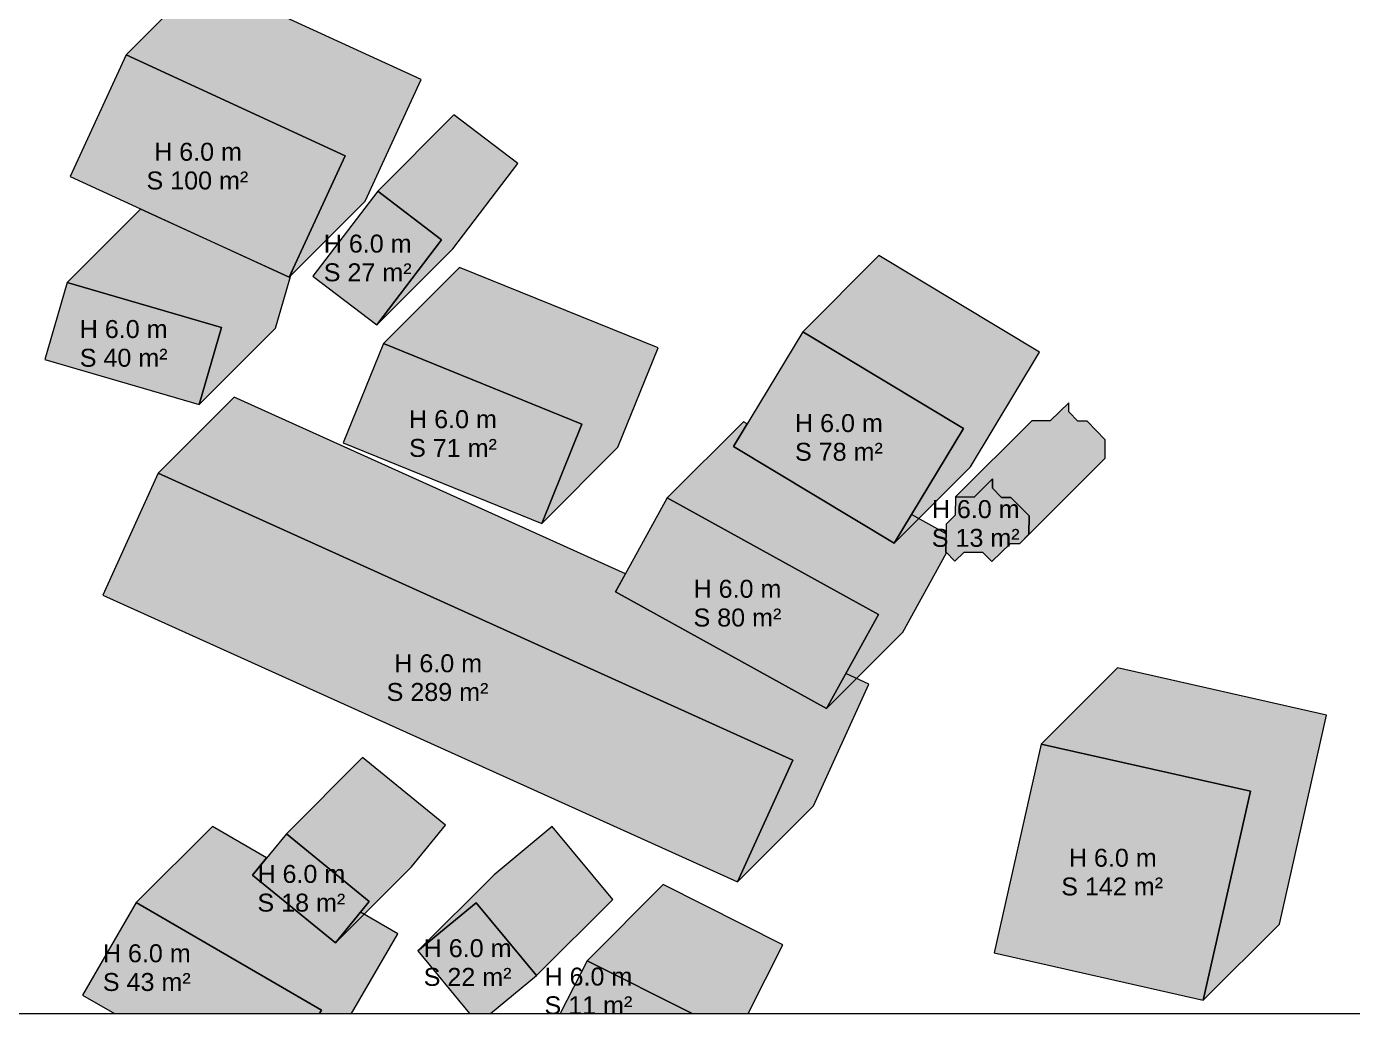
# Model space of a CAD drawing. Header units: metres. Extents: x 0 to 957, y 0 to 971.
# Drawn here: x 119 to 192.8, y 0 to 55 of the extents above; entities that cross this region are included whole.
import ezdxf

# ---------------------------------------------------------------- set-up
doc = ezdxf.new("R2010")
doc.units = ezdxf.units.M
doc.header["$MEASUREMENT"] = 0
for name, color, linetype, lineweight, true_color in [('TPX_BUILDING_AREAS_TEXT', 7, 'CONTINUOUS', 0, 0x000000), ('TPX_BUILDING_HEIGHTS_TEXT', 7, 'CONTINUOUS', 0, 0x000000), ('TPX_BUILDINGS', 7, 'CONTINUOUS', 0, 0x000000), ('TPX_BUILDINGS_HATCH', 7, 'CONTINUOUS', 0, 0xf0f0f0), ('TPX_BUILDINGS_SHADOWS_HATCH', 7, 'CONTINUOUS', 0, 0x000000), ('TPX_BUILDINGS_SHADOWS_OUTLINES', 7, 'CONTINUOUS', 0, 0x000000), ('TPX_FRAME_PROJECT', 7, 'CONTINUOUS', 0, 0x000000)]:
    doc.layers.add(name, color=color, linetype=linetype, lineweight=lineweight, true_color=true_color)
doc.styles.add('TPX_TEXTE', font='arial.ttf')

msp = doc.modelspace()

# ---------------------------------------------------------------- hatches: boundary and pattern name
at = {"layer": 'TPX_BUILDINGS_HATCH'}
for points in [[(124.55, 53.414), (121.432, 46.638), (133.632, 41.024), (136.751, 47.8), (124.55, 53.414)], [(138.571, 45.831), (134.945, 41.089), (138.509, 38.372), (142.125, 43.115), (138.571, 45.831)], [(121.28, 40.743), (120.032, 36.443), (128.625, 33.945), (129.872, 38.233), (121.28, 40.743)], [(162.229, 37.991), (158.377, 31.599), (167.325, 26.215), (171.177, 32.607), (162.229, 37.991)], [(138.882, 37.327), (136.637, 31.795), (147.699, 27.312), (149.935, 32.843), (138.882, 37.327)], [(126.338, 30.109), (123.258, 23.311), (158.595, 7.334), (161.676, 14.121), (126.338, 30.109)], [(170.217, 27.263), (170.202, 25.722), (170.704, 25.207), (171.226, 25.712), (172.25, 25.703), (172.762, 25.188), (173.797, 26.198), (174.313, 26.193), (174.826, 26.709), (174.836, 27.728), (173.821, 28.758), (173.304, 28.763), (172.802, 29.277), (172.806, 29.787), (171.772, 28.777), (170.739, 28.787), (170.729, 27.768), (170.217, 27.263)], [(154.692, 28.73), (151.808, 23.504), (163.561, 17.007), (166.444, 22.233), (154.692, 28.73)], [(175.518, 15.02), (172.889, 3.384), (184.535, 0.746), (187.164, 12.392), (175.518, 15.02)], [(133.48, 10.023), (131.591, 7.714), (136.208, 3.945), (138.097, 6.255), (133.48, 10.023)], [(125.114, 6.191), (122.126, 1.032), (123.9, 0), (135.321, 0), (135.435, 0.195), (125.114, 6.191)], [(144.041, 6.176), (140.799, 3.491), (143.683, 0), (144.853, 0), (147.411, 2.12), (144.041, 6.176)], [(150.224, 2.947), (148.733, 0), (156.073, 0), (150.224, 2.947)]]:
    msp.add_hatch(color=256, dxfattribs=at).paths.add_polyline_path(points)
at = {"layer": 'TPX_BUILDINGS_SHADOWS_HATCH'}
for points in [[(128.793, 57.656), (124.55, 53.414), (136.751, 47.8), (133.632, 41.024), (137.875, 45.266), (140.994, 52.042), (128.793, 57.656)], [(142.125, 43.115), (138.509, 38.372), (142.752, 42.615), (146.368, 47.358), (142.813, 50.074), (138.571, 45.831), (142.125, 43.115)], [(125.365, 44.828), (121.28, 40.743), (129.872, 38.233), (128.625, 33.945), (132.867, 38.187), (133.795, 41.377), (133.632, 41.024), (125.365, 44.828)], [(166.472, 42.233), (162.229, 37.991), (171.177, 32.607), (167.325, 26.215), (171.567, 30.458), (175.42, 36.85), (166.472, 42.233)], [(143.125, 41.57), (138.882, 37.327), (149.935, 32.843), (147.699, 27.312), (151.942, 31.554), (154.178, 37.086), (143.125, 41.57)], [(130.581, 34.352), (126.338, 30.109), (161.676, 14.121), (158.595, 7.334), (162.838, 11.576), (165.918, 18.364), (164.631, 18.946), (163.561, 17.007), (151.808, 23.504), (152.358, 24.499), (130.581, 34.352)], [(174.981, 33.03), (170.739, 28.787), (171.772, 28.777), (172.806, 29.787), (172.802, 29.277), (173.304, 28.763), (173.821, 28.758), (174.836, 27.728), (174.826, 26.709), (174.313, 26.193), (178.556, 30.435), (179.068, 30.951), (179.078, 31.971), (178.064, 33.001), (177.547, 33.005), (177.044, 33.52), (177.049, 34.03), (176.015, 33.02), (174.981, 33.03)], [(158.935, 32.973), (154.692, 28.73), (166.444, 22.233), (163.561, 17.007), (167.803, 21.25), (170.246, 25.677), (170.202, 25.722), (170.212, 26.739), (168.283, 27.805), (167.325, 26.215), (158.377, 31.599), (159.137, 32.861), (158.935, 32.973)], [(170.729, 27.775), (170.217, 27.263), (170.729, 27.768), (170.729, 27.775)], [(179.761, 19.262), (175.518, 15.02), (187.164, 12.392), (184.535, 0.746), (188.777, 4.989), (191.406, 16.635), (179.761, 19.262)], [(137.723, 14.266), (133.48, 10.023), (138.097, 6.255), (136.208, 3.945), (140.45, 8.188), (142.339, 10.498), (137.723, 14.266)], [(129.357, 10.433), (125.114, 6.191), (135.435, 0.195), (135.321, 0), (137.098, 0), (139.677, 4.438), (137.598, 5.646), (136.208, 3.945), (131.591, 7.714), (132.379, 8.677), (129.357, 10.433)], [(145.042, 7.734), (140.799, 3.491), (144.041, 6.176), (147.411, 2.12), (151.654, 6.363), (148.284, 10.419), (145.042, 7.734)], [(154.467, 7.19), (150.224, 2.947), (156.073, 0), (159.187, 0), (161.127, 3.834), (154.467, 7.19)]]:
    msp.add_hatch(color=256, dxfattribs=at).paths.add_polyline_path(points)

# ---------------------------------------------------------------- linework, layer by layer
at = {"layer": 'TPX_BUILDINGS', "elevation": 0.042}
for points in [[(124.55, 53.414), (121.432, 46.638), (133.632, 41.024), (136.751, 47.8)], [(138.571, 45.831), (134.945, 41.089), (138.509, 38.372), (142.125, 43.115)], [(121.28, 40.743), (120.032, 36.443), (128.625, 33.945), (129.872, 38.233)], [(162.229, 37.991), (158.377, 31.599), (167.325, 26.215), (171.177, 32.607)], [(138.882, 37.327), (136.637, 31.795), (147.699, 27.312), (149.935, 32.843)], [(126.338, 30.109), (123.258, 23.311), (158.595, 7.334), (161.676, 14.121)], [(170.217, 27.263), (170.202, 25.722), (170.704, 25.207), (171.226, 25.712), (172.25, 25.703), (172.762, 25.188), (173.797, 26.198), (174.313, 26.193), (174.826, 26.709), (174.836, 27.728), (173.821, 28.758), (173.304, 28.763), (172.802, 29.277), (172.806, 29.787), (171.772, 28.777), (170.739, 28.787), (170.729, 27.768)], [(154.692, 28.73), (151.808, 23.504), (163.561, 17.007), (166.444, 22.233)], [(175.518, 15.02), (172.889, 3.384), (184.535, 0.746), (187.164, 12.392)], [(133.48, 10.023), (131.591, 7.714), (136.208, 3.945), (138.097, 6.255)], [(125.114, 6.191), (122.126, 1.032), (123.9, 0), (135.321, 0), (135.435, 0.195)], [(144.041, 6.176), (140.799, 3.491), (143.683, 0), (144.853, 0), (147.411, 2.12)], [(150.224, 2.947), (148.733, 0), (156.073, 0)]]:
    msp.add_lwpolyline(points, close=True, dxfattribs=at)
at = {"layer": 'TPX_BUILDINGS_SHADOWS_OUTLINES', "elevation": 0.039}
for points in [[(128.793, 57.656), (124.55, 53.414), (136.751, 47.8), (133.632, 41.024), (137.875, 45.266), (140.994, 52.042)], [(142.125, 43.115), (138.509, 38.372), (142.752, 42.615), (146.368, 47.358), (142.813, 50.074), (138.571, 45.831)], [(125.365, 44.828), (121.28, 40.743), (129.872, 38.233), (128.625, 33.945), (132.867, 38.187), (133.795, 41.377), (133.632, 41.024)], [(166.472, 42.233), (162.229, 37.991), (171.177, 32.607), (167.325, 26.215), (171.567, 30.458), (175.42, 36.85)], [(143.125, 41.57), (138.882, 37.327), (149.935, 32.843), (147.699, 27.312), (151.942, 31.554), (154.178, 37.086)], [(130.581, 34.352), (126.338, 30.109), (161.676, 14.121), (158.595, 7.334), (162.838, 11.576), (165.918, 18.364), (164.631, 18.946), (163.561, 17.007), (151.808, 23.504), (152.358, 24.499)], [(174.981, 33.03), (170.739, 28.787), (171.772, 28.777), (172.806, 29.787), (172.802, 29.277), (173.304, 28.763), (173.821, 28.758), (174.836, 27.728), (174.826, 26.709), (174.313, 26.193), (178.556, 30.435), (179.068, 30.951), (179.078, 31.971), (178.064, 33.001), (177.547, 33.005), (177.044, 33.52), (177.049, 34.03), (176.015, 33.02)], [(158.935, 32.973), (154.692, 28.73), (166.444, 22.233), (163.561, 17.007), (167.803, 21.25), (170.246, 25.677), (170.202, 25.722), (170.212, 26.739), (168.283, 27.805), (167.325, 26.215), (158.377, 31.599), (159.137, 32.861)], [(170.729, 27.775), (170.217, 27.263), (170.729, 27.768)], [(179.761, 19.262), (175.518, 15.02), (187.164, 12.392), (184.535, 0.746), (188.777, 4.989), (191.406, 16.635)], [(137.723, 14.266), (133.48, 10.023), (138.097, 6.255), (136.208, 3.945), (140.45, 8.188), (142.339, 10.498)], [(129.357, 10.433), (125.114, 6.191), (135.435, 0.195), (135.321, 0), (137.098, 0), (139.677, 4.438), (137.598, 5.646), (136.208, 3.945), (131.591, 7.714), (132.379, 8.677)], [(145.042, 7.734), (140.799, 3.491), (144.041, 6.176), (147.411, 2.12), (151.654, 6.363), (148.284, 10.419)], [(154.467, 7.19), (150.224, 2.947), (156.073, 0), (159.187, 0), (161.127, 3.834)]]:
    msp.add_lwpolyline(points, close=True, dxfattribs=at)
at = {"layer": 'TPX_FRAME_PROJECT', "elevation": 0}
msp.add_lwpolyline([(0, 0), (957.418, 0), (957.418, 970.99), (0, 970.99)], close=True, dxfattribs=at)

# ---------------------------------------------------------------- texts
at = {"layer": 'TPX_BUILDING_AREAS_TEXT', "style": 'TPX_TEXTE'}
for s, p in [('S 100 m²', (125.691, 45.919, 0.045)), ('S 27 m²', (135.562, 40.802, 0.045)), ('S 40 m²', (121.975, 36.042, 0.045)), ('S 71 m²', (140.313, 31.019, 0.045)), ('S 78 m²', (161.802, 30.803, 0.045)), ('S 13 m²', (169.419, 26.008, 0.045)), ('S 80 m²', (156.151, 21.569, 0.045)), ('S 289 m²', (139.063, 17.421, 0.045)), ('S 142 m²', (176.627, 6.585, 0.045)), ('S 18 m²', (131.869, 5.684, 0.045)), ('S 43 m²', (123.261, 1.263, 0.045)), ('S 22 m²', (141.126, 1.548, 0.045)), ('S 11 m²', (147.853, -0.034, 0.045))]:
    msp.add_text(s, height=1, dxfattribs=at).set_placement(p)
at = {"layer": 'TPX_BUILDING_HEIGHTS_TEXT', "style": 'TPX_TEXTE'}
for p in [(126.116, 47.519, 0.045), (135.562, 42.402, 0.045), (121.975, 37.642, 0.045), (140.313, 32.619, 0.045), (161.802, 32.403, 0.045), (169.419, 27.608, 0.045), (156.151, 23.169, 0.045), (139.488, 19.021, 0.045), (177.052, 8.185, 0.045), (131.869, 7.284, 0.045), (123.261, 2.863, 0.045), (141.126, 3.148, 0.045), (147.853, 1.566, 0.045)]:
    msp.add_text('H 6.0 m', height=1, dxfattribs=at).set_placement(p)

doc.saveas('drawing.dxf')
